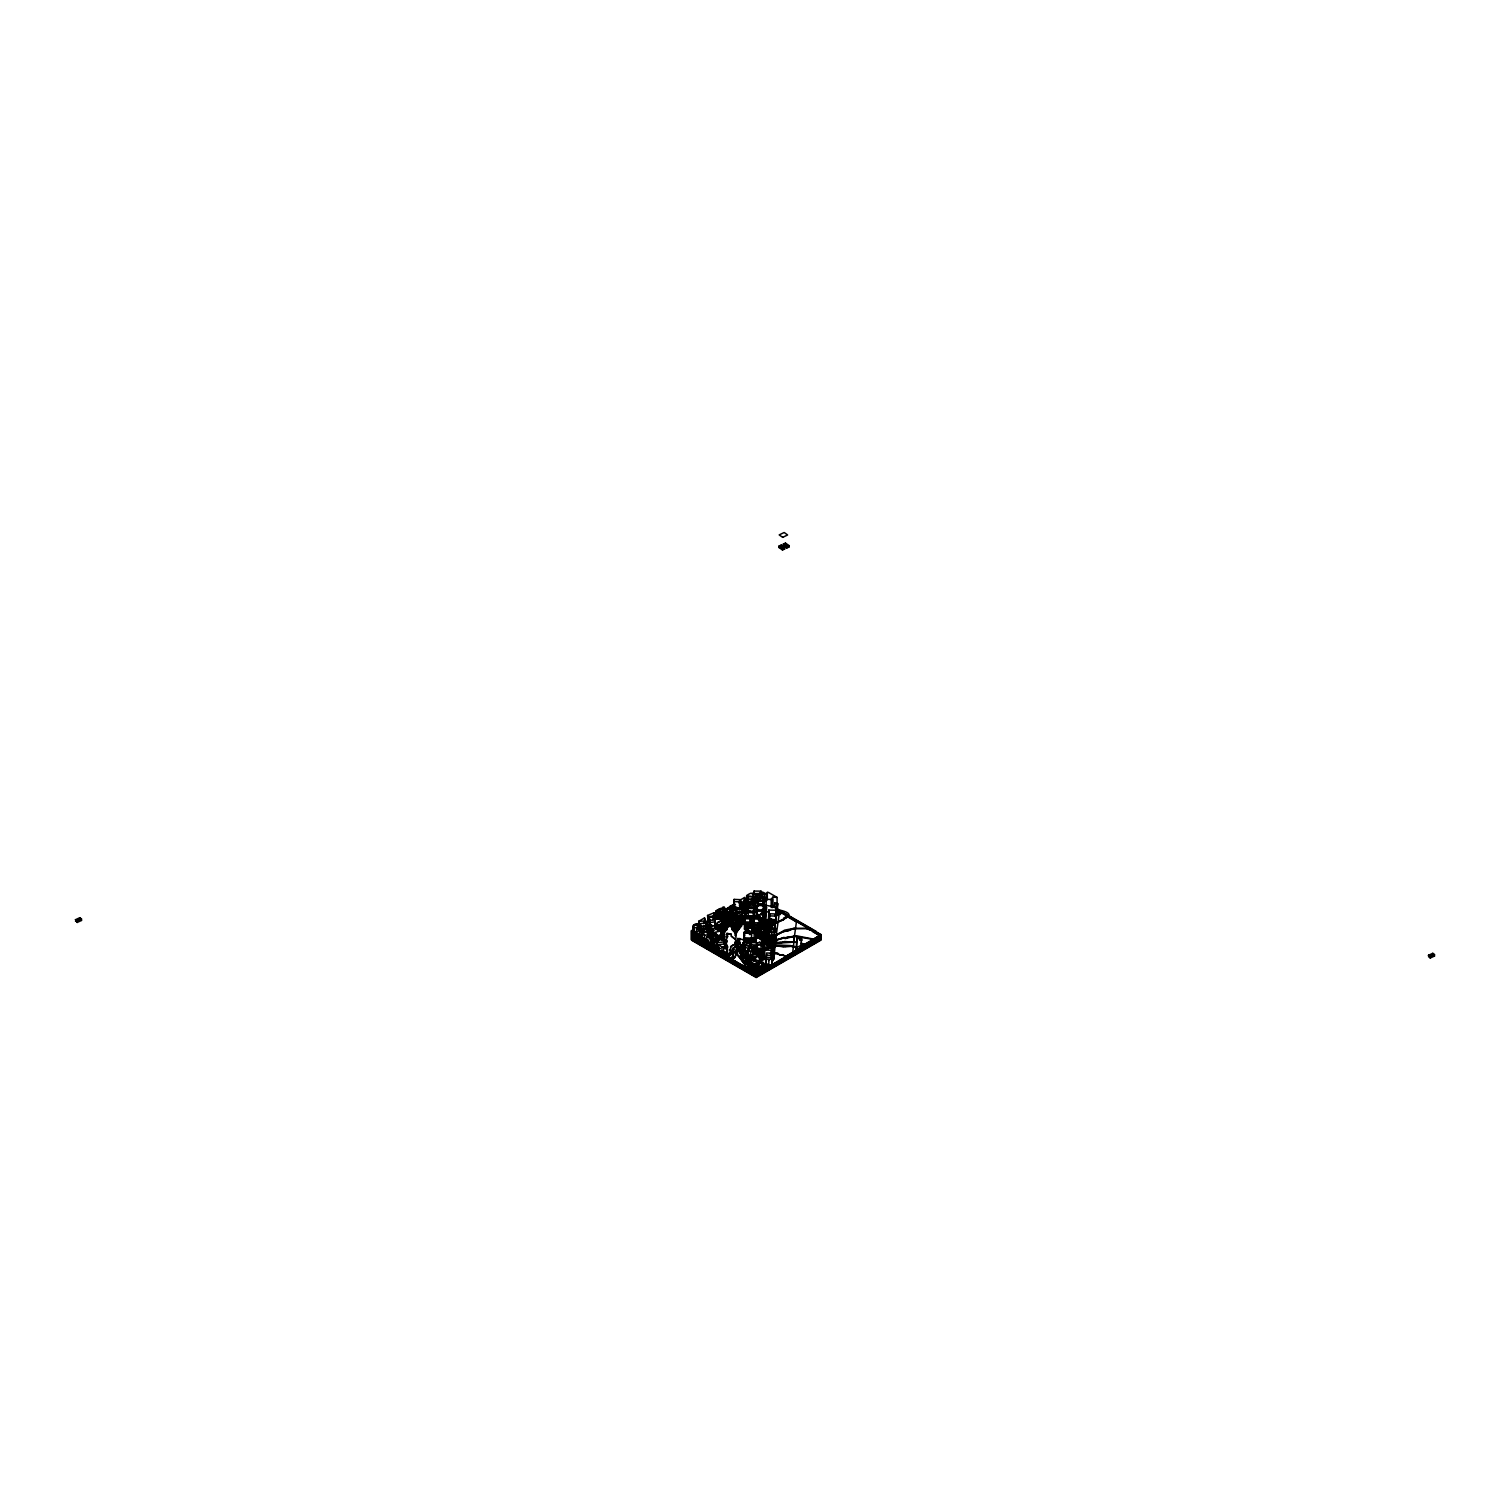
<?xml version="1.0" encoding="UTF-8"?>
<svg xmlns="http://www.w3.org/2000/svg" width="1510" height="1510" viewBox="0 0 1510 1510"><rect width="100%" height="100%" fill="white"/><g stroke="black" fill="none" stroke-linecap="round" stroke-linejoin="round"><path stroke-width="1.5" d="M719.005 938.087C719.175 939.371 716.929 938.106 716.703 935.879L720.44 935.426L721.214 938.389L722.176 937.823L720.949 936.294L721.044 929.952L718.364 929.688L717.684 927.914L712.192 928.612L712.928 939.182L716.363 938.748L716.778 934.841L716.363 938.748M723.12 938.238L721.705 934.728L723.12 932.708M723.988 937.748L723.403 939.635L723.403 937.767L721.61 938.012L722.818 940.541M733.029 928.235L731.803 928.952L732.784 927.385L729.424 925.781C725.008 926.989 727.707 929.254 725.555 930.613L723.535 935.483L724.724 936.275L724.838 943.316M726.367 937.125L727.594 936.408L726.178 940.22M725.989 942.995C727.669 939.843 724.253 945.826 727.594 946.317L727.594 947.733M727.594 936.785L726.971 933.237L731.274 934.294L726.971 933.614L726.367 934.671L727.594 934.992M731.274 936.087L735.483 939.447L731.274 936.087L731.274 934.294M735.144 956.793L731.916 959.001L691.486 935.275M750.338 968.495L748.413 968.042L748.413 964.456L749.621 963.739L745.449 960.926M748.413 960.115L750.866 957.378L744.789 957.887M748.413 968.042L750.866 968.703L750.866 970.043M765.457 922.289L764.834 921.251L764.985 924.969L767.571 923.61L766.344 924.743M766.721 921.043L767.835 919.93L765.457 920.005L767.76 921.628M743.316 917.419L741.089 918.627L745.487 916.551L724.215 914.437L734.521 913.776C737.541 915.438 745.072 910.322 736.842 912.833L736.861 908.227L741.957 908.303L741.882 912.455L736.842 912.455M754.075 891.089L754.056 893.561L755.925 893.561L755.906 898.337L759.87 898.261L761.002 891.145L754.075 891.089L753.867 911.228L746.28 911.191M774.687 927.291L774.536 929.292L772.271 929.197L771.025 924.346M772.289 922.327L772.271 924.271L774.536 924.365L774.687 922.365L771.384 922.44L771.421 924.951L774.743 925.026L775.121 919.684L771.384 919.382L771.421 924.951M754.037 900.696L754 902.168L748.658 902.168L746.827 901.866L746.77 899.771L744.713 899.979M748.205 912.55L753.471 912.682L753.471 916.532L748.205 916.4L748.299 908.435L753.716 908.548L753.471 916.532M753.867 907.416L753.962 904.056L748.866 904.056L746.299 906.321L746.28 907.378L753.867 907.416L753.716 912.399L748.299 912.285L748.299 908.435M730.01 906.396L729.953 910.096L731.538 910.152L731.67 906.453L730.01 906.396L729.953 910.096L733.954 907.774L740.277 908.133L740.561 905.906M773.799 947.412L774.894 947.355L775.196 943.656L773.988 958.737M732.199 910.549L732.218 907.038L735.615 907.095L736.106 910.662M759.945 897.28L761.002 895.845M733.784 912.757L736.012 912.606L736.106 908.378L732.199 908.303L732.312 912.701L733.784 912.757L733.766 910.341L736.012 910.379M754.377 896.846L754 899.28L746.827 898.997L746.77 896.732L754.377 896.846L754.32 900.998L755.774 899.431L759.455 900.224M752.829 896.468L752.924 893.335L750.621 893.278C739.258 898.827 757.284 892.655 752.962 900.942M744.336 909.454L742.542 909.416L742.071 916.023L745.789 915.74L746.242 911.058L742.259 910.908L742.259 913.135M746.242 911.058L745.789 913.493L742.071 913.776M771.78 927.14L770.553 927.933L771.78 927.216L771.61 929.631M722.535 935.747L723.762 936.842L722.516 935.577L723.837 933.501L722.61 934.577M722.516 935.955L722.592 934.671M756.887 914.173L756.699 917.797L756.699 914.437L762.758 914.909L763.248 913.833L763.362 916.174M744.543 903.792L746.072 904.452L744.619 902.735M751.036 899.469L754.037 900.035L754.207 897.412L751.036 899.469L751.036 906.264M724.724 936.275L723.498 935.936L724.762 934.784M765.815 905.283L765.098 920.987L765.815 905.283L776.517 907.378L776.197 919.42M768.609 920.76L768.798 918.174L767.892 920.364L769.553 922.761L775.895 922.799L775.895 916.079L769.722 915.909L769.873 913.776L776.083 913.984L776.517 916.57M768.798 918.552L770.477 919.76L770.043 922.346M769.458 923.856L769.873 919.741M744.524 907.793L742.542 906.793L742.354 909.548L747.374 909.699L747.601 907.906L744.524 907.793L744.524 911.172M754.037 906.831L754.207 904.207M759.87 898.261L759.945 892.58M762.833 917.872L763.305 909.247L764.966 906.849L763.003 904.32L757.831 904.131L757.963 901.659L763.154 901.092L763.154 905.32M754.528 917.193L755.057 911.795M756.529 917.57L756.887 911.832M771.459 950.281L771.799 945.996L768.854 946.298L768.741 948.431L763.796 947.676L763.796 958.152L762.474 958.246L762.342 959.869L764.777 959.284L764.758 950.054L771.459 950.281L771.459 959.246L771.799 945.996M763.154 901.092L762.89 904.263L757.775 904.075M754 902.527L748.658 902.546L748.677 899.092M775.97 930.405L776.083 928.933L773.082 928.858M776.083 930.802L775.97 932.274L776.083 928.933M755.057 912.172L755.491 906.774M756.887 912.21L757.208 906.17C766.023 902.904 765.06 912.757 756.944 909.133L756.887 914.55M756.944 912.493L757.208 909.152M762.342 959.869L762.474 949.28L763.796 949.186M770.176 923.459L770.779 921.553M750.074 926.14L750.47 918.929L750.187 923.591L744.694 923.422L745.128 915.683L759.756 916.136L759.171 926.932L744.543 926.498L744.543 929.481L745.242 920.59M744.543 926.498L745.185 918.137L748.847 918.25M746.28 930.688L746.28 927.593L756.34 927.989L756.265 941.485L744.392 941.108L744.109 932.727L749.602 932.897L749.451 934.482L751.735 934.558L751.433 937.729L754.188 937.804L754.169 933.048L759.851 933.142M756.416 931.878L755.831 939.711L743.958 939.352L744.543 931.519L756.416 931.878L755.831 942.693L743.958 942.334L743.958 940.843L755.831 941.202M743.958 942.334L744.543 934.501L744.543 935.992M747.771 931.349L747.771 932.84L748.111 927.65L748.111 929.16L746.28 929.103L745.94 932.784L746.374 926.649M748.998 928.027C745.355 933.067 758.077 933.444 755.396 928.216M744.543 927.989L750.036 928.159L750.715 920.855M750.715 922.27L750.225 927.536M750.508 931.519L750.508 933.388M752.641 921.27L751.753 929.764L753.584 929.82L754.169 922.987M762.909 924.951L753.792 924.214L754.132 919.043L754.132 922.025L750.47 921.912M754.169 931.632L754.169 933.501M755.831 942.693L756.85 933.652M757.812 933.161L758.152 927.97L758.039 932.765L759.889 932.312M756.227 930.462L758.058 930.519L757.812 936.2L757.812 931.67M759.756 916.136L759.606 917.702L744.996 917.249L744.996 918.76L759.756 919.118M759.171 926.932L759.756 917.627L745.128 917.174M759.492 937.88L755.849 937.672L759.492 937.88L759.983 928.027L746.28 927.593M757.963 934.029L759.794 933.822M758.077 932.255L759.908 932.142M759.775 934.086L757.944 934.143M772.195 929.801L772.271 928.235L775.649 928.291L775.479 930.821L773.875 930.141M775.895 922.799L776.083 920.326M757.322 907.189L757.812 901.81M755.491 907.151L755.793 903.584L752.622 904.773M763.248 913.833L763.211 911.228L756.887 911.191L757.454 917.476M766.74 909.926L764.89 911.266L763.607 910.077M763.984 911.096L764.268 906.925L766.57 907.699M767.306 920.855L768.533 921.553L768.798 910.096L776.197 910.228L776.517 907.378M768.609 921.119L768.798 910.096M775.649 929.424L772.271 929.367L772.289 920.383L774.913 920.458L774.762 922.138L769.722 921.893M774.913 925.385L774.762 927.065L774.913 920.458M762.418 931.878L761.059 932.614L767.59 930.519L769.572 931.406L767.005 933.048L763.513 933.425L763.418 930.575L767.59 929.009L769.477 930.462L763.513 931.557M769.685 932.066L766.382 934.18L772.025 935.709L768.986 937.144L769.364 940.258L768.043 940.145L766.174 938.559L766.174 936.313L768.967 934.954L769.251 936.993L774.328 936.238L774.687 922.365M769.572 935.86L767.533 930.066L774.611 929.009L774.328 931.802L771.761 932.538L767.59 930.877L761.059 932.349M800.357 938.748L800.357 940.617L800.564 936.804L796.997 936.672L796.336 949.847L796.431 946.997M796.431 948.865L796.997 936.672M752.414 903.81C756.718 903.98 757.699 898.488 752.962 899.073L752.98 903.15L758.794 899.809M756.17 900.054L752.98 901.281L752.98 903.15M768.93 959.322L768.798 960.511L771.969 957.434L765.683 957.472L765.702 964.947L768.93 964.928L768.798 966.117L768.93 959.322L765.702 959.341L765.683 957.472M800.564 936.804L800.357 940.258L801.565 940.296M796.997 938.54L801.565 938.805L800.828 947.242L800.828 945.373L796.336 947.978M768.817 922.44L768.628 924.422L764.985 924.309L765.306 921.553L767.778 921.421L766.948 922.78M758.077 898.469L757.831 900.658L763.852 900.866L764.117 898.677L758.077 898.469L758.077 902.301M758.077 901.942L757.831 904.509L763.003 904.679L764.966 907.227M763.852 904.716L764.117 898.677M747.601 911.266L747.374 913.059L747.601 907.906M763.607 909.699L763.305 912.606L760.983 913.776M788.767 915.324C773.12 922.893 802.886 914.947 779.726 910.115L775.366 941.56L766.684 942.089M768.628 924.422L768.741 921.572L765.306 921.553M734.162 905.264L733.898 907.869L734.162 899.394L740.561 899.658L740.447 906.113L742.995 907.472M740.277 908.133L740.561 899.658M775.479 930.821L775.649 928.291M773.988 959.02L773.007 960.171L774.706 952.753M740.013 943.505L737.824 943.637L740.126 949.677L736.314 951.432L735.351 953.603L736.578 954.32L734.596 957.887M772.365 934.898L773.592 936.898L775.008 935.03L772.365 934.898L772.233 937.861L774.517 939.616L770.723 940.56L769.062 939.39L772.138 937.937L774.668 938.767L775.008 935.03M772.233 937.861L772.365 936.389L778.235 933.576L776.253 935.728L775.536 940.39L780.595 938.805L769.741 942.164L766.684 941.806M771.157 929.462L768.024 931.255M730.047 949.903L731.274 950.602L730.047 949.903L731.274 945.977L737.88 943.014M691.486 934.539L727.99 955.603L731.274 950.224M735.294 955.094L736.578 953.942L735.351 953.244M763.607 935.388L763.815 933.029L765.702 932.821L763.513 933.142M769.364 940.258L772.101 937.106L768.967 936.823M777.197 913.154L777.065 914.456L777.084 897.393L768.533 892.467L767.306 892.391L766.136 899.243L766.136 907.812M772.101 959.945L771.78 962.153L772.101 953.188L766.665 952.961L766.306 961.908M796.582 920.685L793.637 942.183L780.689 942.995L784.558 941.523L796.563 942.353L783.539 942.013M759.077 918.231L762.758 918.269L763.248 916.815M757.812 898.544L758.02 893.486L759.87 893.561M723.12 933.086L721.893 933.425M777.726 903.659L777.065 907.736L774.064 907.434L774.838 902.98L777.726 903.659L777.197 913.531M758.303 918.344L765.929 919.854L766.363 911.134M777.084 897.393L772.799 897.166L771.1 899.507L766.136 899.243M772.006 948.45L774.894 947.355M794.449 937.106L792.788 951.885M723.837 933.878L724.083 932.217M731.274 953.81L728.783 956.434L732.897 951.073L731.501 952.168M773.12 952.565L773.686 949.62L771.987 949.526L771.421 952.451L773.12 952.565L773.12 954.433L771.421 954.32M773.12 954.433L773.686 951.13L771.987 951.017L770.477 953.15M760.04 921.024L762.909 921.685C754 942.297 770.496 916.966 765.06 928.065M763.418 941.56L760.247 939.314L761.587 932.519M773.516 948.469L773.667 945.675L767.722 947.506L771.308 947.034M724.687 939.503L723.403 937.767M755.925 893.561L758.001 893.599M755.906 898.337L754.056 898.28M763.815 943.505L762.682 944.543L763.815 943.882M721.648 940.088L723.12 937.88M763.833 917.948C767.552 913.871 760.87 923.441 763.116 919.043L760.36 920.175M763.116 919.326L761.965 921.459L762.909 921.968M764.966 907.359L764.702 908.737L764.928 905.849L766.74 908.057L763.984 909.228M729.575 953.867L729.84 952.848M765.551 925.819L765.834 924.63M767.571 923.667L766.136 925.252M767.873 922.44L767.835 919.93M744.77 942.202L742.693 942.769L742.693 948.658L744.77 948.091L743.826 939.862L737.824 938.465L737.824 944.373L740.013 944.26L740.013 942.75L737.824 942.882L738.409 944.675L732.482 948.488L733.709 949.186L732.727 951.828M771.195 929.631L772.271 928.197M767.665 928.952L768.609 935.822M775.121 919.684L774.743 921.213L771.421 921.138L771.384 919.382M770.553 927.933L770.138 929.877L768.024 930.877M764.098 963.229L763.72 964.815L762.361 964.682L763.097 962.229M732.727 953.244L739.428 947.544L732.727 953.244L733.105 956.66L733.501 955.339L732.274 954.999M722.856 930.575L721.629 930.235L722.139 928.952L722.818 931.123L721.025 933.425M723.215 932.538L723.743 930.443L722.516 929.745L724.875 926.649L722.516 930.103L723.743 930.443M724.083 932.406L724.611 930.311L723.384 929.613L724.611 930.311M764.588 919.118L765.192 917.91M721.025 933.048L722.818 930.745M771.78 927.499L770.345 925.139L769.42 928.688L770.289 925.177L768.892 924.724L766.646 926.668M769.572 928.159L768.703 931.368M768.458 929.386L765.815 930.858L764.607 930.066L764.173 926.442L765.457 925.63L764.381 925.064L764.173 928.31L765.457 927.499L765.57 924.139L765.268 927.461L768.439 929.122L769.704 925.139L769.326 928.82L766.646 928.537L766.4 923.573L768.873 924.139L768.892 926.593L770.289 927.027M762.701 898.978L763.116 897.733M726.971 942.089L726.046 940.126M735.351 953.603L740.126 949.677M772.082 962.549L773.007 959.794M777.178 913.682L778.65 911.851L777.688 910.983L778.65 911.851M768.741 923.063L765.306 923.044L767.873 922.799M741.523 923.082L735.691 930.575L735.729 933.539L731.803 928.574M735.313 935.332L735.691 931.33M735.313 935.69L735.691 932.444L741.523 925.309L738.824 923.157M736.465 930.953L735.54 942.561L741.485 945.09M721.705 930.877L720.478 930.16L721.705 931.236M725.574 908.869L725.14 910.341L732.029 905.453L731.104 905.679M763.871 928.159L764.381 925.064M724.441 926.404L722.686 928.216L725.649 923.894L728.99 922.799L733.709 924.309L736.993 928.612L734.936 926.8M727.594 951.98L727.178 953.32L726.838 951.998L723.686 952.376L722.629 950.923M716.08 916.041L719.005 917.08L731.972 915.343L737.541 917.476C730.576 915.645 750.3 919.684 738.824 917.929L738.824 920.175L741.523 922.327C736.691 936.011 733.256 916.457 725.178 923.252L721.686 928.688L724.007 925.403M724.781 925.592L728.632 923.157L734.37 925.347M720.591 939.314L720.874 938.333L716.627 937.351M725.555 930.613L727.065 929.273M763.06 898.601C758.624 891.334 771.384 896.034 762.399 892.014L761.512 898.507C768.798 898.865 762.946 899.752 764.475 893.958M723.045 926.253L718.364 930.632L723.045 926.253L724.29 923.346L723.063 922.629L724.838 921.27L731.859 921.798L735.351 924.875M723.12 924.516L721.233 926.517L723.46 923.459L722.422 922.327L726.688 920.175L733.52 921.893L738.031 926.234L741.523 921.213L738.824 919.062L744.09 919.552M726.046 940.503L727.273 940.843M761.757 896.657L760.379 898.846L761.757 896.279M761.512 898.507L762.399 896.657L767.099 899.375L766.098 898.412M722.139 929.33L722.686 927.838M763.173 914.664L765.721 912.002M723.384 929.971L724.857 928.423L723.63 929.141M737.824 944.373L740.787 951.678L742.335 951.357C745.789 946.487 737.559 960.549 741.467 954.131M724.857 928.801L726.102 926.328L725.423 927.348M721.233 926.14L717.533 929.783M724.875 927.027L726.121 924.554L730.595 923.648L736.37 929.178M746.997 909.567L747.412 906.925L751.074 904.396L749.337 903.98L749.337 905.849M761.587 919.477L762.342 917.891L759.077 917.853M743.052 949.092L744.222 949.337L742.92 948.959M741.92 951.47L743.165 950.847L742.693 942.769M756.434 944.26L759.7 941.881L763.022 944.354L761.097 945.486L756.434 944.26L756.378 951.149L753.377 951.696L755.377 947.374L760.153 948.676L760.153 950.545L759.058 951.885L756.378 951.149M757.19 946.921L755.472 952.263M715.174 941.768L712.418 944.486M720.157 926.309L722.686 923.516L716.004 929.216L720.157 926.687M727.839 955.15L729.575 953.508M722.006 922.761L715.702 927.574M714.909 927.404L718.345 926.687L724.177 920.137L732.312 920.59C737.729 917.835 735.049 926.008 736.653 921.685M724.007 944.543L724.29 944.052M733.709 949.186L733.105 950.243M750.206 955.717L749.734 956.887L750.206 955.717L747.318 954.848L747.96 953.791M778.292 922.006L783.35 919.835L783.954 918.118M783.35 919.835L788.767 915.607M740.674 953.603L742.486 950.073L744.128 950.658M720.478 930.538L721.686 928.31M740.428 953.791L736.502 944.392M730.878 922.667L724.498 924.271M760.04 920.364L761.587 919.571M727.065 929.65L725.838 928.933L729.424 926.159L732.784 927.385M755.359 917.684L756.736 915.947M740.013 943.127L733.407 944.769L730.519 946.978M733.256 924.951L729.255 923.894L725.744 925.045M758.548 920.269L759.134 919.175L758.548 920.553M754.792 945.279L753.018 947.449L750.111 946.676L751.886 944.486L754.792 945.279L754.792 949.035L753.018 951.224L753.245 946.789L755.415 945.788M754.792 948.676L753.396 950.394L755.377 948.488L761.097 949.847L763.022 948.714L762.776 943.693M752.546 948.053L754.302 948.639L755.415 945.6L755.377 949.243L753.377 951.696M754.302 948.639L755.415 947.28M759.058 951.885L760.153 948.676M763.116 951.734L759.455 951.394L760.153 950.167L755.377 948.865L753.377 951.319L756.378 950.79C763.833 950.866 748.866 956.207 752.792 953.622M722.006 923.138L721.553 921.081L723.8 919.533L732.671 919.005C739.673 918.325 735.823 929.386 741.523 920.836L738.824 918.684L745.374 919.25M735.351 924.497L737.673 927.027L741.523 921.572M736.616 929.065L741.523 922.704M745.374 918.892L738.824 918.306L741.523 920.458L741.523 926.064L735.691 933.199L731.972 929.631M724.29 923.346L723.063 923.006L726.065 921.289L735.144 924.158M743.505 953.263L742.637 957.208L744.355 957.755L744.355 954.792L746.204 952.583L742.429 951.526L741.334 952.602L741.334 955.566L743.505 956.226L743.505 953.263L741.334 952.602M744.355 957.755L746.204 955.547L746.204 952.583M726.102 926.706L726.914 925.385C735.219 919.835 737.276 942.693 733.501 926.97M740.787 951.678L740.787 945.77L743.241 944.411M762.946 952.47L762.946 956.906L761.059 959.095L761.059 954.641L762.946 952.47L759.36 951.357L758.02 952.527L758.02 956.981L759.36 955.792M742.637 957.208L743.505 956.226M759.19 958.586L760.04 953.188L758.02 952.527M751.961 960.587L752.282 958.416L754.113 959.095L752.924 960.454L748.507 958.529L748.507 960.398M747.544 956.755L746.657 958.812L744.789 958.265L746.77 954.943L750.753 956.038L749.639 958.378L747.544 957.869L747.544 956.755L749.639 957.246M744.789 958.265L746.77 955.698L749.734 956.51M750.281 962.776L748.299 963.852L746.204 962.568L745.449 958.454L747.695 957.208L750.734 959.039L750.734 961.87L750.866 956.547L751.886 955.434L755.585 956.51L753.698 960.662L752.282 958.416M751.886 955.434L750.866 958.774L753.15 959.473L753.15 957.227L750.866 956.547M717.533 929.424L720.704 927.366M759.473 959.209L761.38 957.132L757.473 955.943L754.49 959.19L758.983 961.115C760.757 955.132 758.832 969.269 759.775 960.247M759.473 962.606L761.38 960.53L761.38 957.132M762.833 917.495L765.551 914.267M759.775 963.663L758.983 964.512L758.983 961.115M748.696 946.374L751.074 943.807L747.299 942.825L745.072 945.241L748.696 946.374L748.696 949.884M747.96 949.375L749.187 948.035L752.792 949.205L752.792 953.98L750.715 956.226L747.318 955.226L747.318 950.432C749.545 945.166 747.186 962.682 748.262 949.488M751.074 946.185L750.092 948.374M750.092 947.997L751.187 946.808M749.639 958.378L750.715 951.451L752.792 949.205M735.54 923.554L727.914 921.251C726.178 918.835 720.553 923.252 723.46 923.459M754.113 959.095L754.113 960.964L752.282 960.284L753.15 957.227M746.525 951.81L749.47 948.676L745.959 947.582L743.014 950.696L746.525 951.81L746.525 955.169M716.57 923.856L717.778 924.573L716.57 923.856L717.533 922.629L724.706 918.288L733.105 918.174L739.843 921.364L741.523 920.458M717.533 922.629L726.876 918.495L734.841 918.967L739.843 921.742L741.523 920.836M733.709 949.563L732.482 948.865L738.409 945.052M765.211 923.516C759.152 929.424 765.778 919.93 764.985 924.969M774.932 915.588L779.915 912.248M780.274 913.078L776.027 916.023M780.274 912.795L779.235 913.701M762.607 949.903L760.058 952.527L764.268 953.886M763.173 914.286L765.325 912.682M765.306 914.55L763.38 915.588L764.607 916.306L763.192 917.57M747.318 955.226L748.262 954.263M764.588 908.171L764.022 910.624L764.268 906.925M765.192 918.288L764.494 920.685L764.702 918.401M753.698 960.662L755.585 956.51M765.268 927.178L766.476 925.989L765.608 925.234L761.889 928.99M763.852 927.933L765.457 926.593L765.06 928.348L765.74 927.555M741.334 955.566L742.429 954.49L742.335 945.468M756.736 916.325L756.076 916.683M710.814 939.371L713.626 936.766L712.229 937.314M710.814 939.654L712.475 937.597M762.399 952.055L760.549 951.017L767.722 947.506M760.549 951.394L769.119 946.732M748.507 958.529L751.961 958.718M736.861 908.605L741.24 907.944M764.928 949.205L766.419 947.827L766.419 949.696M759.134 899.696L760.379 898.488M719.892 913.267L722.101 914.097L722.101 909.492L724.498 907.34L719.892 908.68L719.892 914.343L717.024 915.06M724.215 914.173L722.762 913.135L724.498 911.191L723.233 910.719L734.351 904.188M722.101 914.097L724.498 911.946L724.498 907.34M764.362 898.431L762.437 898.469M768.873 924.139L765.174 927.404M765.268 927.083L768.269 926.762M736.653 922.063L733.822 920.307L727.14 919.911L721.988 921.704M766.646 927.801L768.269 926.385M721.553 921.459L725.291 919.363L732.671 919.382C734.351 919.269 739.938 921.817 736.861 923.214M736.804 915.154L723.894 913.89L716.873 915.287C712.475 910.19 721.44 910.455 719.345 908.926L716.495 910.568L715.57 915.777L735.427 904.301M719.892 914.343L720.308 909.303M715.948 916.06L715.891 910.908L716.08 916.683L724.12 915.475M764.607 916.306L762.928 917.174M764.4 916.853L763.116 915.796M691.486 932.67L717.476 947.676C720.949 946.355 714.74 949.62 716.306 944.09M775.064 914.966L776.253 914.003M775.064 915.343L776.253 914.38M691.486 934.916L730.859 958.019L733.105 956.283M751.923 954.565L758.737 951.432M777.216 934.69L784.558 930.16L793.75 928.386L806.019 928.291L812.135 930.424L806.019 928.669L793.75 928.669L780.897 932.651A10.853 6.266 0 0 0 777.216 934.784L773.743 936.842M762.776 925.252L765.211 923.138M756.85 901.017L757.888 900.13L757.963 905.887M758.794 900.187L757.888 900.885L759.455 900.885M691.486 932.293L715.948 946.411L717.061 945.77L716.306 943.712M769.685 932.425L767.533 933.765M757.812 901.904L758.851 901.055M757.812 902.187L758.851 901.432M754.188 902.848L756.85 901.3M768.684 946.751L770.402 945.581L773.894 947.298L772.176 948.469L768.684 946.751L768.684 948.62M772.176 950.337L773.894 949.167L773.818 944.316L767.741 944.071L767.741 942.391M765.57 925.63L768.873 924.799M752.622 905.056L755.793 903.584M713.645 933.897L708.549 936.596M712.626 934.558L708.549 936.974M691.486 931.538L708.719 940.503L706.68 940.692L706.68 936.634L711.172 935.049L708.265 926.63M743.505 907.755L741.674 908.869C744.411 911.927 744.279 902.508 741.674 907L746.997 907.699M743.26 905.774L747.45 903.244L749.337 903.98M738.862 903.074L746.28 905.434L741.674 908.491L743.637 909.19M764.607 930.066L765.268 927.801L764.022 927.102L765.74 926.064L768.458 927.517L768.439 929.499M764.022 928.971L765.74 927.933L765.74 926.064M709.87 921.798L707.982 922.006L707.567 915.456L714.154 912.72L715.042 924.177M698.79 921.232L704.547 917.91L705.604 921.062L698.79 921.232L698.79 926.196M693.317 925.328C694.845 939.05 689.183 920.968 698.205 924.516L699.168 931.255L698.205 928.556M697.431 923.629L694.524 925.29L697.884 924.856L697.431 923.629L697.431 926.989M739.617 902.64L739.617 900.356L744.638 897.487L744.317 903.112M734.351 904.547L723.101 911.04L724.498 911.568L722.101 913.72L719.892 912.908L716.495 915.23M704.547 922.516L706.416 921.515M707.567 920.76L709.473 919.665M714.23 916.929L735.427 904.679M703.717 923.365L709.832 919.835M714.23 917.287L734.313 905.698M744.505 900.187L746.62 898.582L746.582 899.715L746.62 895.6M703.641 923.78L709.832 920.194M715.816 916.74L726.14 910.775M730.028 908.548L734.313 906.076M744.222 900.356L748.28 898.016M705.68 922.969L709.738 920.628M725.97 911.266L715.457 917.042M730.028 908.926L734.087 906.585M744.222 900.715L748.28 898.374M705.68 923.346L709.738 921.006M717.854 916.325L725.97 911.644M730.028 909.303L734.087 906.944M744.222 901.092L748.28 898.752M721.818 914.399L725.97 912.002M729.896 909.737L734.087 907.321L740.277 907.755M750.413 903.792L745.166 901.508L744.449 904.112L739.806 904.282L739.617 900.356M744.94 901.923L750.413 903.414L746.469 902.678C747.809 897.922 745.053 902.263 744.505 899.809M716.08 916.325L719.005 917.457L727.99 915.57L735.464 916.532M744.94 902.282L747.186 903.093M696.185 933.142C699.3 933.086 692.278 933.067 691.486 930.424L691.486 940.145L756.189 977.498L820.912 940.145L820.912 934.539L776.404 908.85M721.063 918.627L730.444 916.513L739.711 919.005L730.444 916.872L728.405 917.589C723.082 918.929 709.228 919.005 721.063 919.005M700.376 931.878L702.414 930.613L700.376 931.5M722.762 916.098L737.39 917.117L742.184 914.38M717.778 924.573L715.344 924.573L717.778 924.195M712.475 925.856L709.19 926.385L709.379 930.368L707.473 929.688M709.379 930.368L710.247 929.122M700.149 935.804L702.395 934.935M707.208 932.765L713.513 929.839L710.549 930.292M709.813 932.123L713.513 930.217M752.716 907.567L753.924 906.453L752.81 907.491M763.362 902.131L765.57 900.847M763.362 902.489L765.57 901.225L765.57 899.431M733.35 926.253L730.085 924.686L726.914 925.385M712.078 938.295L711.437 936.219L713.418 941.806L713.116 938.371L721.459 937.351L721.761 940.428M718.684 936.011L716.703 936.257M760.983 913.399L763.041 912.587M721.214 938.012L722.176 937.823M714.003 943.844L712.418 944.75L714.721 943.052M777.178 913.305L778.348 913.003M769.119 919.647L767.967 920.855M775.121 923.12L783.35 919.175M775.121 923.497L783.35 919.458M731.274 950.602L730.047 950.941M767.778 929.82L763.418 931.783M766.608 930.877L767.722 929.424L765.815 930.481L764.022 928.688M761.889 933.973L763.116 933.274L760.719 934.01L761.889 934.633M761.889 934.256L760.719 934.294L765.702 933.199M772.271 928.574L771.327 928.744M738.39 950.715L736.653 951.243M764.815 934.256L764.853 935.898L764.154 933.595L765.947 933.01L768.345 936.445L765.608 937.389L764.985 935.105L764.456 936.427M745.695 950.469L743.316 949.903M753.981 947.487C750.319 948.45 761.814 944.373 753.981 947.487L753.981 946.374M769.553 939.107L768.967 934.954M778.235 934.237L784.558 930.821L787.635 931.179L793.75 928.386M757.133 948.431L757.19 942.919M765.947 943.372L768.628 942.259L768.477 944.92L765.947 944.864M765.947 944.109L767.174 943.316M770.345 944.071L766.589 943.788L766.684 941.428L793.75 936.219L813.154 939.39L820.912 934.539M767.269 944.883L768.477 944.071M768.628 943.297L780.689 942.334M767.741 944.071L776.612 942.24M748.413 959.171L750.432 957.132M783.954 937.257L785.181 938.616L796.204 935.747L813.154 939.012M777.82 942.957L774.403 942.297L765.947 944.486L790.504 945.543L796.091 946.845L795.921 948.846M783.539 941.919L777.82 942.863M768.477 944.92L783.35 946.789L791.712 946.26M745.449 958.454L748.299 961.021L751.131 960.435L751.131 963.286L748.413 964.456M770.477 953.508L771.704 952.81M815.74 931.179L814.588 932.217L815.74 931.179L776.555 908.567M756.189 969.835L759.7 967.816L759.058 966.947L754.547 968.099L756.189 969.835L756.189 977.498M761.55 968.061L760.776 970.741L760.681 968.118M767.627 964.135L767.778 966.702L763.06 967.061L763.89 968.948L763.89 966.702L767.778 964.456L763.06 964.815C762.72 973.761 765.362 964.116 759.058 967.702L759.87 968.835L763.513 967.287M804.49 944.392L801.206 943.221L804.49 944.392L820.912 934.916L776.404 909.228M800.828 946.864L820.912 935.275L776.404 909.605M772.157 964.173L756.189 973.384L752.584 971.685L740.296 955.679M820.912 936.785L756.189 974.139L691.486 936.785M820.912 937.144L756.189 974.516L691.486 937.144M820.912 937.521L756.189 974.894L691.486 937.521M820.912 937.899L756.189 975.252L691.486 937.899M820.912 938.276L756.189 975.63L691.486 938.276M820.912 938.654L756.189 976.007L691.486 938.654M820.912 939.012L756.189 976.385L691.486 939.012M820.912 939.39L756.189 976.762L691.486 939.39M820.912 939.767L756.189 977.121L691.486 939.767M765.815 930.858L765.815 928.99L768.458 927.517M762.059 922.214L760.247 937.54L764.343 939.333L769.251 936.615M750.734 959.039L757.605 962.247L756.114 963.059L756.057 967.533M754.151 967.608L751.414 968.627L749.073 966.513L749.035 961.587L751.131 960.435M757.605 965.079L755.038 966.759L755.038 963.909L749.035 961.587M755.038 963.909L756.359 963.191L756.359 966.041M735.464 916.815L742.184 914.003M762.399 951.394L768.779 947.978L762.399 951.772M702.395 935.313L700.47 935.992M731.916 958.623L734.596 957.51M736.918 945.864L735.823 946.713L735.2 942.844L736.219 942.731L736.918 946.128M725.347 914.022L735.748 914.116L740.919 912.078M753.867 953.32L758.247 953.961L755.17 953.414M708.511 932.935L710.059 931.217M759.058 966.155L756.529 967.363L756.529 964.003L761.984 962.078L762.909 969.212M769.062 937.899L772.138 936.445L774.517 938.125L769.062 939.767L769.062 937.899L770.723 940.938L773.082 940.673L774.517 939.994L774.668 936.898M772.252 937.314L768.967 937.2M782.633 537.371L787.616 534.974L784.181 532.501L779.179 534.899L782.633 537.296M779.047 546.054L781.198 545.053L784.634 547.526L784.634 549.017L782.501 550.017L779.047 547.545L779.047 546.054L782.501 548.526L782.501 550.017M783.331 544.072L785.464 543.072L788.918 545.544L788.918 547.035L786.767 548.036L783.331 545.563L783.331 544.072L786.767 546.526L786.767 548.036M779.047 547.545L781.198 546.544L784.634 549.017M783.331 545.563L785.464 544.563L788.918 547.035M782.501 548.526L784.634 547.526M786.767 546.526L788.918 545.544M75.5 919.703L79.766 917.721L81.502 918.948L81.502 920.439L77.218 922.44L75.5 919.703L77.218 922.44M75.5 921.194L79.766 919.212L81.502 920.439M77.218 920.949L81.502 918.948M1428.498 955.302L1432.782 953.301L1434.5 954.547L1434.5 956.038L1430.234 958.019L1428.498 955.302L1430.234 958.019M1428.498 956.793L1432.782 954.792L1434.5 956.038M1430.234 956.528L1434.5 954.547M732.293 912.474L728.405 912.701L725.744 911.021L732.293 912.097M707.208 933.142L709.813 932.406M768.609 935.067L767.948 936.049L765.947 933.765L764.154 934.35L764.853 935.52L764.154 933.973L765.947 933.388M771.61 927.763L768.024 929.764L768.024 931.632M762.022 941.259L765.362 939.786L767.25 941.957L767.25 946.6L764.532 947.789L762.022 945.902L762.022 941.259L764.532 943.165L764.532 947.789M730.859 957.642L732.086 957.491M764.532 943.165L767.25 941.957M767.948 935.69L769.307 935.105M779.462 933.161L780.897 932.557M775.366 941.56L764.041 941.372L767.835 939.597L766.174 938.182M767.835 939.975L764.041 940.994L765.117 941.655L760.247 938.201M741.882 918.571L745.487 916.834L738.616 916.041M743.316 918.08L745.487 917.212M764.985 935.841L765.476 937.295L762.097 938.05M757.907 944.75L752.98 946.543L757.907 945.128M752.414 903.527L754.151 902.772M754.264 968.288L754.151 965.362L751.829 963.248L749.073 964.267L751.414 966.381L751.414 968.627M749.073 966.513L751.829 965.494L751.829 963.248M751.414 966.381L754.151 965.362M764.343 939.711L766.684 938.238M762.909 939.409L769.232 940.824M763.683 936.068L765.476 936.917M762.342 950.904L764.758 950.054M764.456 935.313L765.608 936.275L768.345 935.313M759.794 944.109L763.267 942.769M763.852 943.882L762.399 944.901M764.154 934.709L765.947 934.124L768.345 936.445M760.285 937.37L765.74 938.824M780.595 938.522L788.239 937.181M780.595 938.805L783.954 937.635M754.264 966.041L752.074 966.891C752.792 973.969 751.942 965.796 752.886 968.722L757.661 967.646L756.057 965.286L754.037 965.739L754.547 971.647L759.7 971.364L759.7 967.816M763.72 964.815L762.361 964.305L762.229 967.759L761.984 965.437M753.867 954.056L758.681 955.264L753.867 953.697M762.55 962.87L762.474 965.513L758.341 966.513L756.529 964.003M761.984 962.078L762.229 967.759M758.341 969.873L762.059 968.306M763.626 942.41L760.436 943.769L763.626 942.787M753.396 966.249L752.622 969.93M752.263 970.005L756.076 970.25M753.811 969.005L758.058 968.08L758.473 970.553C753.547 975.271 753.414 965.909 754.207 971.496M754.207 969.628L758.473 968.684M715.778 915.645L719.024 914.947M724.12 915.853L734.766 916.759M719.024 915.211L723.894 913.984M762.625 968.854L759.058 969.571L759.87 970.703L761.097 970.553L761.097 968.684M754.377 900.092L759.455 900.602M706.114 925.706L711.663 924.894L706.114 926.064L708.473 932.482M758.077 931.991L759.926 931.991L759.643 936.294L755.981 936.181L764.475 936.106M788.239 937.276L792.524 936.917M770.006 947.393L773.799 947.053L770.006 947.676M713.645 934.275L712.569 934.388L713.607 936.502M713.645 934.652L712.569 934.765M713.645 935.03C711.078 934.935 714.419 929.594 712.192 928.612M718.062 917.268L715.457 916.947L722.762 915.815M715.872 917.363L718.062 916.985M714.853 918.439L714.475 916.929L708.983 917.57L710.059 920.383L715.042 919.703L714.853 918.439L716.193 929.801L714.909 926.668M712.475 926.593L709.19 927.14L709.19 922.723L714.117 921.912L714.834 923.025L714.475 916.929M712.475 926.215L709.19 926.762L710.549 930.67L714.305 930.084M709.19 922.723L710.549 926.253L716.193 925.385M717.231 936.596L720.78 936.2L721.365 930.972M719.723 938.861L719.591 937.483L717.061 937.861M767.174 942.655L768.628 942.448L766.589 942.108M767.174 943.41L773.988 943.108L768.514 944.184M735.408 943.882L736.502 943.731M721.459 937.351L721.459 939.597L723.705 939.465M717.911 940.107L717.967 942.032L717.552 938.654L717.967 939.786L722.724 939.824L721.572 937.861M767.722 946.77L773.667 946.091M767.722 947.242L771.308 946.657M699.168 933.746L696.544 934.105L696.544 928.895L699.168 928.556L700.149 936.181L699.168 933.369L696.544 933.727L691.486 930.802M713.626 939.692L716.684 940.069L716.873 942.429L718.741 942.183M720.591 938.937L713.116 939.862L716.873 942.429M716.873 940.56L718.741 940.315L717.911 938.616M719.723 937.748L721.327 937.54M712.928 939.182L712.229 933.954L716.269 933.444L716.778 934.841M718.307 949.658L718.288 944.713L721.969 946.864L727.329 946.204L727.329 951.092M701.489 932.614L704.566 935.181L709.19 934.615L708.039 931.821L701.489 932.614L701.489 936.54L701.905 937.559L701.773 929.631L707.699 929.084L708.398 934.935L707.699 929.084M701.773 929.631L702.527 931.67L708.398 930.934M703.792 933.01L701.773 933.255L702.527 935.672L702.527 931.67M701.773 933.633L703.792 933.388M718.288 944.713L726.404 943.693L727.329 946.204M727.99 954.112L728.443 956.245L728.386 954.056M691.486 934.162L723.686 952.753L726.838 952.376L728.783 956.075M720.44 936.162L716.703 936.634L717.061 938.616L716.627 936.596L717.061 937.502M716.703 936.993L720.44 936.54L721.327 938.654M716.306 939.748L717.382 948.186L716.306 939.748L723.781 938.842L724.875 945.449M717.382 942.731L724.875 941.806M717.382 947.053L718.741 946.902M717.382 947.431L718.741 947.261M726.838 952.753L723.686 953.131L723.686 947.714L726.838 947.336L727.782 955.49M707.567 915.456L707.982 916.702L715.249 915.853M712.192 931.387L713.532 934.331M712.267 932.406L712.814 934.124M711.795 932.821L712.192 931.764M711.795 928.933L711.795 933.199L713.532 933.199M722.762 912.757L727.801 913.984L726.253 914.154M725.744 914.607L726.763 914.852M693.128 926.404L693.939 927.819L699.168 927.216M697.412 931.443L693.939 931.84L693.939 927.819M715.57 936.049L719.364 935.615M715.57 936.408L720.855 934.935L720.78 936.2M712.569 935.143L713.532 933.954M706.831 928.914L705.925 922.969L699.149 923.705L699.659 930.066L700.923 929.933L700.923 925.177L699.659 925.328M700.923 925.177L701.301 926.366L706.831 925.762M701.301 930.726L702.414 930.613M699.149 928.084L701.301 931.104L702.943 930.934L702.981 926.309M761.644 938.352L764.173 938.106M745.695 950.847L743.316 950.281L742.693 948.299L744.77 947.733L743.75 945.184M710.38 938.748L711.267 942.75L710.38 938.748L706.68 936.634M760.53 935.804L762.871 935.483L766.816 939.899M760.53 936.087L762.871 935.2M760.285 936.993L762.097 937.955M760.417 937.635L765.174 941.315M776.612 941.881L777.82 943.24L780.689 942.712M712.569 931.255L713.06 932.67L720.685 931.085M713.607 935.766L716.193 934.916M712.569 935.52L713.607 936.88M767.269 944.788L765.947 944.014M769.779 926.498L766.646 928.178L768.873 926.008L765.174 925.536M770.383 945.449L773.781 945.222L773.516 946.6L770.383 945.449L770.383 947.317M713.532 934.709L711.795 933.199M737.824 943.995L740.013 943.882M766.589 943.052L773.988 943.014L773.158 945.713M773.988 943.486L766.4 943.524L767.741 943.335M762.909 939.786L764.343 939.616M744.562 899.771L745.034 903.093M739.806 903.546L744.449 903.358M739.806 903.924L744.449 903.735M743.335 944.297L746.355 945.09L743.335 944.675M744.449 904.112L745.034 900.809M733.766 910.341L732.312 910.473L732.35 909.095M772.724 922.761L771.025 922.931L771.025 924.705M771.384 923.176L772.724 923.138M765.457 921.874L767.835 921.798L766.193 920.137M772.195 929.046L773.875 929.027L773.988 930.84M739.239 913.191L739.296 911.342L741.882 911.323L741.882 912.455M773.988 929.707L775.479 929.707M732.218 908.152L736.163 908.586M708.265 927.008L706.114 926.347L706.491 927.253M793.75 928.763L795.411 928.291M762.418 932.161L763.437 932.161M770.477 943.901L773.818 944.411M783.35 946.411L785.785 946.506M759.455 951.017L760.549 951.017M760.549 951.489L761.889 951.489M780.274 954.924L773.441 952.433L775.385 953.508M775.385 953.603L777.82 953.508M774.706 953.225L777.82 953.225M782.727 954.641C776.782 955.585 784.596 954.018 785.445 956.491L820.912 936.03L806.755 927.857M780.274 955.018L782.727 954.924M746.28 910.813L749.923 910.832M765.306 922.667L767.816 922.685M750.413 903.131L747.186 903.376M736.861 908.982L741.957 909.039M768.798 918.91L771.534 918.967M768.798 919.288L771.534 919.345M773.799 929.009L772.271 928.99L773.799 929.386M732.237 909.02L736.106 909.095M742.542 909.775L744.6 909.832M742.542 910.152L744.6 910.19M771.421 924.573L772.875 924.611M769.194 921.176L769.553 922.384L775.895 922.421M742.354 912.55L744.411 912.606M764.532 919.458L763.531 919.703M766.891 920.269L764.532 920.1L764.834 921.912M753.924 899.073L753.924 900.942L756.17 901.923M750.47 920.42L754.132 920.534L753.584 929.726M760.04 920.741L761.965 920.798L762.909 925.706L762.909 921.685M744.694 921.912L750.187 922.081M753.792 922.723L759.266 922.893L759.266 924.384M757.926 923.384L762.059 923.705M757.926 923.95L762.909 924.592M750.074 924.63L744.6 924.46L744.6 925.97L752.055 926.102M757.926 925.064L762.059 925.196M752.15 925.139L759.171 925.441M752.15 926.63L753.981 926.687M753.622 929.046L751.753 929.669L753.603 929.481M751.791 929.027L753.641 928.895M751.772 929.33L759.983 929.518M757.982 930.972L759.983 931.104M745.94 931.292L759.945 931.651L760.776 919.59L760.776 922.572M758.02 932.991L759.87 932.821M756.416 933.369L744.543 933.01L744.543 931.519M757.982 933.652L759.832 933.482M757.926 934.482L759.756 934.482M759.738 934.822L755.981 934.596L756.85 935.143M757.888 935.143L759.738 934.973M757.869 935.483L759.7 935.313M757.831 935.804L759.681 935.653M755.831 938.22L743.958 937.842L743.958 939.352M743.524 940.56L743.524 939.069L756.265 939.994L756.265 941.485M729.953 908.227L731.538 908.284L731.67 906.453M796.997 937.785L800.564 937.918M796.997 938.163L800.564 938.295M800.357 939.881L801.565 939.918M765.457 922.572L768.628 922.553M730.01 908.265L731.67 908.322L731.538 910.152M747.827 917.061L753.867 917.514M765.098 911.795L768.609 911.946M765.098 919.496L769.194 921.553M765.098 919.873L768.514 920.005M765.098 920.232L768.514 920.383M733.898 901.621L740.277 901.885M758.303 918.722L760.077 918.797M772.365 936.766L775.008 936.88M760.077 918.42L763.531 919.42M766.306 955.15L771.78 955.396M764.985 923.101L766.74 922.459L766.646 925.045M766.74 923.95L768.628 924.044L768.005 925.309M764.985 924.592L766.646 924.667M740.334 903.527L745.355 904.698M772.799 906.019L773.743 907.057M772.799 906.396L774.252 906.849M745.166 900.639L746.77 900.149L746.827 902.244L748.677 902.338M744.09 919.93L738.824 919.42L741.523 921.949M744.09 920.307L738.824 919.798M744.09 920.666L738.824 920.175M740.731 920.836L744.09 921.043M740.731 921.213L744.09 921.421M740.731 921.591L744.09 921.798M740.731 921.968L744.09 922.157M744.09 922.723L738.824 922.044L741.523 924.195L735.691 931.519L736.465 932.085M740.731 922.704L744.09 922.912M740.731 923.082L744.09 923.289M740.731 923.459L744.09 923.667M744.09 924.403L740.731 924.195L740.731 918.231M774.932 915.947L776.102 916.023M727.178 916.4L735.106 917.08M768.099 940.975L771.931 941.674M766.589 943.429L770.345 943.788M727.178 915.758L724.347 915.815M766.174 936.313L769.364 938.012M725.347 913.739L723.894 913.512L724.215 914.437M741.882 918.288L743.052 918.401M763.72 964.531L762.758 963.474M785.785 946.411L792.939 946.298M745.166 950.413L743.203 950.111M774.158 945.354L783.35 946.506M791.712 946.543L796.091 947.223M761.512 893.882L763.003 894.071M739.164 916.174L736.804 915.438M737.541 917.193L741.316 918.137M743.052 948.808L744.222 949.054M750.111 947.072L751.074 947.317L751.074 943.807M750.111 945.77L745.015 944.429L745.072 948.752M755.377 949.243L760.153 950.545M753.377 949.828L755.472 950.394M756.378 949.28L759.058 950.016M759.19 954.131L761.059 954.641M750.753 957.17L746.77 956.075L746.77 954.943M743.883 945.184L745.449 945.996L743.75 944.807M769.628 927.725L769.326 928.82M742.429 954.49L746.204 955.547M745.015 944.618L743.75 944.071M743.826 945.034L745.015 945.373M744.789 957.132L746.657 957.68M751.886 957.661L755.585 958.756M747.318 950.432L750.715 951.451M745.695 950.564L743.75 950.243M760.776 956.245L762.946 956.906M742.637 954.263L744.355 954.792M758.983 957.283L760.04 957.623L760.04 953.188M760.058 954.773L764.268 956.132M743.052 907.661L739.239 905.037L740.447 906.113M752.546 946.355L754.302 946.959M753.698 958.416L752.471 957.982M719.892 908.68L722.101 909.492M724.498 911.946L723.101 911.417L723.101 906.831M720.308 913.984L719.345 908.926M716.721 914.947L716.08 916.683M735.54 941.447L739.711 943.146M735.54 941.825L739.711 943.524M776.612 909.851L777.726 910.379M736.465 931.33L741.523 923.818L738.824 921.666M736.465 932.463L741.523 924.573L738.824 922.233M736.465 933.576L735.691 930.575M737.333 927.442L731.519 922.761M736.861 922.837L738.862 924.082M764.381 926.932L767.665 928.574M743.637 908.812L741.674 908.133L743.052 907.284L742.977 909.586M743.298 909.398L743.637 907.699M763.116 897.45L766.759 899.545M759.7 895.845L766.759 899.922M759.7 896.204L766.778 900.3M759.719 896.6L765.004 899.658M772.686 906.642L772.799 897.166M778.443 911.134L820.912 935.653L785.445 956.868L782.727 955.018M786.521 916.174L796.638 922.025M776.404 910.719L780.462 913.059M812.814 931.727L820.912 936.408L756.189 973.761L691.486 936.408M776.404 911.096L780.462 913.418M776.404 911.474L780.462 913.795M776.404 911.832L780.462 914.173M776.404 912.21L780.462 914.55M764.268 910.379L763.588 906.321M770.553 926.423L772.289 927.216M763.664 935.558L764.985 936.219M736.691 924.29L738.428 925.366L735.936 922.95M736.163 924.969L738.031 925.856M735.766 925.592L737.673 926.649M734.445 927.461L736.37 928.82M777.82 953.603L780.274 955.302M761.889 951.394L763.116 952.093M707.473 929.311L710.059 931.595M696.544 928.895L700.149 930.99M723.686 947.714L727.782 950.073M691.486 931.179L701.905 937.2L701.489 936.162M691.486 931.915L712.418 944.109M691.486 933.048L720.383 948.601L718.288 948.846L691.486 933.406M691.486 933.784L718.307 949.28M748.413 967.665L750.338 968.401M691.486 935.653L747.771 968.533L737.994 955.377L745.204 965.098M691.486 936.03L750.866 970.326M762.059 923.327L760.247 938.578L765.136 942.013M749.035 964.418L750.451 965.286L750.281 959.926M764.607 928.197L765.815 928.99M774.517 939.994L772.138 938.314L772.101 935.237M769.062 939.767L770.723 940.938M738.824 922.799L741.523 924.951M738.824 923.912L741.523 926.064M766.193 920.42L765.929 920.232M740.391 906.849L740.485 908.661M748.413 966.041L750.338 969.137M741.278 956.812L745.638 962.531M720.629 933.69L721.365 935.237M754.547 971.647L755.623 973.063L755.623 969.514M745.638 962.436L747.242 964.663M777.669 909.775L778.688 911.153L777.178 908.171M725.14 909.964L725.744 911.398M713.418 941.523L712.494 939.579M722.12 922.44L722.686 923.894M735.408 944.26L737.994 955.755M763.06 964.815L763.89 966.702M706.491 926.876L707.473 929.235M693.128 930.443L693.656 931.689L693.826 925.045M708.983 934.067L708.265 931.443L708.039 935.747M706.605 922.233L708.265 926.725M737.824 938.465L740.787 945.77M708.983 933.69L710.361 937.578M714.003 943.184L713.664 942.202L714.494 945.203M737.899 948.658L737.201 947.015M716.269 936.804L716.778 938.201M724.932 943.618L724.611 942.013M711.738 942.278L712.305 944.316L710.361 937.483M723.856 942.07L724.253 943.637M714.154 943.863L714.494 944.92M704.113 930.802L704.113 926.045M768.533 921.176L768.779 922.289M710.153 931.972L711.437 936.596M736.653 951.715L737.163 953.678M699.149 928.442L699.659 930.066M705.925 927.329L706.586 929.726M779.915 911.87L780.274 913.437M713.418 941.428L713.664 942.58M710.549 936.238L711.267 938.673M711.267 942.75L709.851 935.841M721.705 939.484L723.026 938.692M717.684 939.654L717.552 940.9L717.609 937.446M770.345 925.498L770.553 926.8M769.704 925.498L769.553 922.384M723.762 936.464L723.988 938.125M721.553 921.081L722.12 922.818M723.045 936.502L720.949 936.294M770.138 923.837L770.308 925.328M744.317 900.828L744.449 901.829L739.806 902.017L739.806 904.282M724.932 943.24L725.064 944.864M732.312 912.701L732.218 907.038M772.101 962.965L772.157 964.55L772.101 953.188M746.336 900.545L746.28 899.148M771.969 963.04L772.006 964.248M739.296 911.342L736.842 911.719L736.842 912.833M746.242 913.305L746.28 914.871M772.289 920.383L771.893 922.421M772.289 924.932L772.289 926.951M765.683 963.078L765.702 964.947M1432.782 953.301L1432.782 954.792M801.565 938.805L801.565 940.673M785.464 543.072L785.464 544.563M781.198 545.053L781.198 546.544M776.102 906.849L776.083 920.704M774.838 902.98L774.838 907.453M774.328 931.802L774.328 936.238M773.743 936.464L773.592 938.767M773.686 949.62L773.686 951.489L771.987 951.394L772.006 946.581M773.082 938.805L773.082 940.673M772.478 899.035L772.478 907.623M772.365 938.295L772.365 940.164M771.855 931.708L771.761 936.974M771.195 898.978L771.195 907.548M770.345 943.221L770.477 944.656M769.873 913.776L769.722 922.629M769.741 935.426L769.741 937.672M769.572 931.406L769.458 936.898M768.741 921.572L768.741 923.441L765.306 923.422L765.457 920.005M768.043 937.899L768.043 940.145M767.306 892.391L767.306 898.827M767.193 923.516L767.193 925.385M767.212 939.862L767.42 940.805M766.948 920.911L766.872 923.006M766.098 894.147L766.061 898.846M765.947 933.01L765.947 934.124M765.608 936.275L765.608 937.389M765.268 927.801L765.268 929.669M764.89 909.398L764.89 911.266M764.758 929.386L764.079 931.443M764.154 933.595L764.098 936.181M763.852 900.866L763.739 905.113M763.418 930.575L763.513 933.425M763.078 950.904L763.078 959.869M762.928 913.814L762.758 918.269M762.474 949.28L762.474 958.246M761.002 891.126L760.946 897.261M761.097 945.486L761.097 949.847M760.342 936.747L760.247 939.314M760.021 959.378L760.021 962.776M759.058 966.947L759.058 970.496M757.642 893.92L757.491 898.695M757.114 894.014L757.341 898.733M757.208 906.17L757.208 909.53M757.378 954.075L751.923 951.791L755.038 953.471M756.925 893.995L756.925 898.695M756.491 893.901L756.623 898.658M756.227 893.845L756.227 898.544M756.34 927.914L756.34 929.405M756.302 936.2L756.302 937.785M755.981 931.613L755.981 934.69M755.774 899.431L755.793 901.904M754.32 901.281L754.32 903.15M753.698 925.271L753.698 926.857M753.698 928.273L751.772 927.838M752.886 968.722L752.886 970.949M752.32 971.024L750.866 968.703M751.735 921.893L751.735 924.875M751.602 961.813L751.602 964.645M750.036 926.668L750.036 928.159M750.111 943.561L750.111 947.449M749.809 903.697L749.809 905.566M749.187 948.035L749.187 951.224M749.092 957.963L749.092 959.831M748.507 903.509L748.507 905.377M748.299 961.021L748.299 963.852M748.224 903.678L748.224 905.547M747.45 903.244L747.45 905.113M746.77 896.732L746.827 902.244M746.431 901.527L746.469 902.678M745.846 912.606L745.789 915.74M745.128 915.683L745.128 918.665M745.053 913.456L744.958 916.174M744.638 897.487L744.524 900.772M744.392 939.616L744.392 941.108M744.241 942.523L744.241 948.431M744.109 932.727L744.109 934.237M743.826 939.862L743.826 945.77M742.542 906.793L742.354 912.908M741.674 907L741.957 909.416L736.861 909.36L736.861 908.227M740.221 953.867L738.39 950.243M739.711 938.371L739.711 944.26M739.353 944.109L739.353 942.429L735.54 940.881L735.54 942.561M737.899 948.563L736.427 949.413M736.163 907.453L736.012 912.606M736.219 943.108L735.2 942.844M735.615 907.095L735.615 908.586M734.162 899.394L734.162 905.622M721.893 937.861L722.025 940.447M721.969 946.864L721.969 951.753M720.44 935.426L720.44 936.54M719.496 909.53L719.496 914.192M719.591 937.483L719.591 938.597M718.383 910.492L718.383 915.173M717.722 910.643L717.722 915.324M717.024 910.379L716.873 915.664M717.061 945.77L715.948 946.411M716.684 940.069L716.684 941.938M715.174 940.277L715.174 942.146M714.891 939.541L714.891 941.409L713.626 941.56L713.116 938.371M714.154 912.72L714.154 916.249M714.003 943.089L714.154 944.222M713.06 932.67L713.06 936.917M712.928 916.117L712.928 919.665M712.814 930.235L713.041 935.464M710.549 926.253L710.549 930.67M710.059 920.383L710.059 924.875L708.983 917.57M707.982 916.702L707.982 922.006M705.925 922.969L705.925 927.706M704.566 935.181L704.566 939.088M704.547 917.91L704.547 922.874M701.301 926.366L701.301 931.104M698.96 921.761L699.149 926.876M79.766 917.721L79.766 919.212M753.433 893.316L752.339 893.939L753.433 893.316M751.584 932.217L753.396 932.444L751.584 932.18M753.566 910.851L753.018 911.983L753.566 910.851M715.513 946.166L715.513 946.166M763.683 936.427L763.607 935.011L763.683 936.427"/></g></svg>
